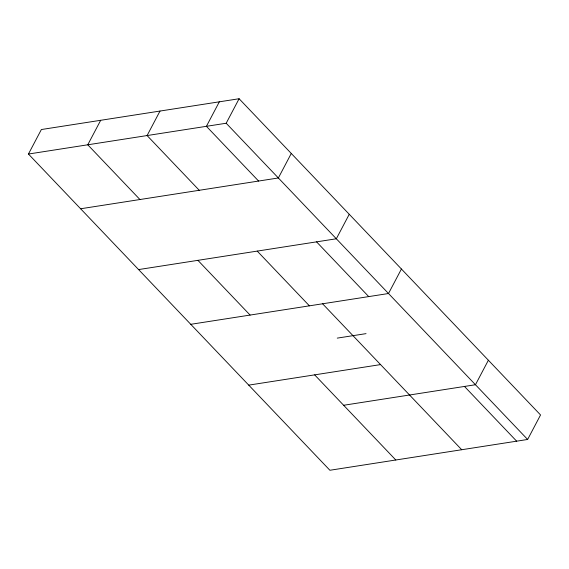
<?xml version="1.0" encoding="UTF-8"?>
<svg xmlns="http://www.w3.org/2000/svg" width="569" height="569" viewBox="0 0 569 569"><rect width="100%" height="100%" fill="white"/><g stroke="black" fill="none" stroke-linecap="round" stroke-linejoin="round"><path stroke-width="0.85" d="M28.45 154.035L41.366 129.533L239.108 98.736L540.55 414.965L527.634 439.467L329.892 470.264L28.45 154.035L226.185 123.238L239.108 98.736M100.692 120.294L87.768 144.796L139.946 199.527M160.01 111.055L147.094 135.557L199.264 190.288M219.335 101.815L206.412 126.318L258.589 181.049M291.278 153.466L278.362 177.969L80.62 208.766M349.252 214.278L336.329 238.781L138.594 269.578M401.422 269.016L388.506 293.519L190.764 324.309M488.38 360.234L475.456 384.736L343.633 405.27M337.268 338.114L366.045 333.633M248.738 385.128L380.561 364.594M226.185 123.238L527.634 439.467M464.475 386.451L516.645 441.181M316.556 241.861L368.726 296.598M322.587 303.782L461.722 449.738M257.238 251.1L309.408 305.838M314.65 374.864L395.804 460.001M197.912 260.339L250.09 315.07"/></g></svg>
